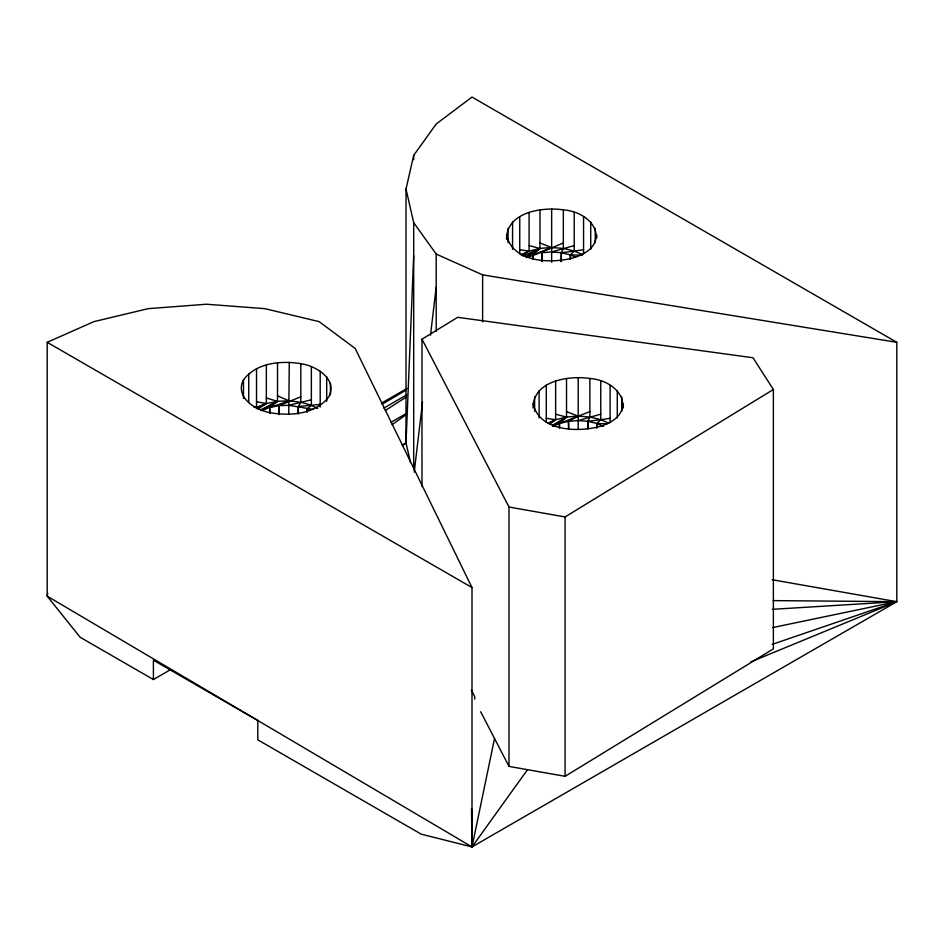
<?xml version="1.0" encoding="UTF-8"?>
<svg xmlns="http://www.w3.org/2000/svg" width="944" height="944" viewBox="0 0 944 944"><rect width="100%" height="100%" fill="white"/><g stroke="black" fill="none" stroke-linecap="round" stroke-linejoin="round"><path stroke-width="1.42" d="M406.368 431.113L406.014 442.878L410.498 462.513M413.696 255.812L406.014 442.878L402.651 445.721M307.001 411.891L307.13 408.953L311.367 405.33L320.193 404.315M570.223 259.281L570.424 254.88L574.212 251.092L583.557 249.712M596.773 427.903L596.974 423.49L600.762 419.702L610.107 418.322M298.009 413.767L298.351 406.427L300.817 402.297L300.817 363.664C280.993 360.466 256.485 362.626 243.481 379.842C234.324 397.625 256.438 410.793 271.483 412.941C291.307 416.139 315.815 413.991 328.819 396.775C337.976 378.992 315.862 365.824 300.817 363.664M560.948 261.523L561.373 252.709L563.332 248.484L563.332 209.851C542.281 206.712 506.314 212.046 506.527 239.339M587.569 428.67L587.923 421.319L589.882 417.095L589.882 378.473C568.831 375.323 532.864 380.656 533.077 407.95M288.746 414.156L289.277 362.319M414.215 472.177L422.523 402.25M430.488 335.25L436.199 287.177M47.755 593.269L47.2 596.16L80.122 637.247L153.4 679.55L169.967 669.98M153.4 679.55L153.4 660.21L257.795 720.484L257.795 739.825L421.213 834.166L472 846.933L494.526 738.491M402.203 445.084L406.014 442.878L406.014 189.036L413.696 155.371L436.199 124.006L472 97.067L896.8 342.318L896.8 601.682L472 846.933L47.2 596.16L47.2 342.318L93.857 321.644L148.196 308.653L206.5 304.228L264.804 308.653L319.143 321.644L355.18 348.454L472 587.569L472 846.933L527.519 769.679M563.332 209.851C595.77 212.494 612.137 245.605 574.212 257.582C551.98 264.001 512.71 263.01 506.527 235.021M589.882 378.473C622.32 381.105 638.687 414.227 600.762 426.192C578.53 432.612 539.26 431.62 533.077 403.631M608.774 423.254C595.853 416.505 580.796 415.289 566.518 417.095L559.426 423.49L552.948 426.358M277.512 362.732L277.512 401.365L269.677 407.454L261.5 410.581L277.512 401.365C291.165 400.268 305.608 401.578 317.668 408.54M549.797 424.092L555.638 419.702L566.518 417.095L566.518 378.473M392.138 424.706L406.51 414.381M526.245 257.559L539.968 248.484C554.246 246.679 569.303 247.894 582.224 254.632M552.795 426.181L566.518 417.095L555.638 414.18M257.924 409.023L266.35 403.525L277.512 401.365L266.35 398.002M385.305 410.475L406.404 396.952M421.98 486.538L421.98 339.167L457.698 317.326L753.005 357.752L773.372 389.506L773.372 648.87L565.078 776.31L508.993 766.398L480.661 711.741M421.98 339.167L508.993 507.034L565.078 516.946L773.372 389.506M382.202 404.233L406.239 389.966M521.466 255.494L529.088 251.092L539.968 248.484L539.968 209.851M525.938 256.591L539.968 248.484L529.088 245.57M381.423 403.194L406.935 388.468M383.83 408.079L406.817 394.804M390.722 422.475L406.038 413.637M549.29 423.372L555.638 419.702L555.638 381.069M552.488 425.201L566.518 417.095M527.696 257.169C539.98 253.381 551.39 247.894 563.332 242.962M559.426 427.915L559.426 423.49L568.477 421.319L578.2 416.21L589.882 411.584M256.284 408.587L266.35 403.525L266.35 364.891M260.497 409.908L277.512 401.365M269.677 413.354L269.677 407.454L278.964 405.66L300.817 396.775M521.076 254.632L529.088 251.092L529.088 212.459M523.011 256.001L539.968 248.484L532.876 254.88L532.876 259.293M547.626 423.254L555.638 419.702L546.293 418.322M750.751 661.909L896.8 601.682L772.251 579.746M253.924 407.135L256.532 407.277L266.35 403.525L256.532 401.766M772.18 644.374L896.8 601.682L773.301 600.608M541.927 261.559L541.927 252.709L551.65 251.965L574.212 245.57M568.477 428.694L568.477 421.319L578.2 420.587L600.762 414.18M278.964 414.499L278.964 405.66L288.746 405.306L311.367 399.808M772.782 627.559L896.8 601.682L772.393 609.328M582.094 255.187L570.424 254.88L561.373 252.709L551.65 251.965M607.193 423.762L596.974 423.49L587.923 421.319L578.2 420.587M312.936 409.342L288.746 405.306M519.743 249.712L529.088 251.092M406.014 189.036L413.696 222.701L436.199 254.066L482.62 274.869L896.8 342.318M539.968 242.962L551.65 247.599L532.876 254.88L533.077 259.281M566.518 411.584L578.2 416.21L559.426 423.49L559.627 427.903M277.512 395.843L289.277 400.94L269.677 407.454L269.937 413.342M575.604 257.169L570.424 254.88L570.424 259.293M603.452 426.358L596.974 423.49L596.974 427.915M309.573 410.203L307.13 408.953L307.13 411.903M47.2 342.318L472 587.569M471.386 690.217L474.726 696.601L474.726 699.056M568.477 421.319L568.831 428.67M541.927 252.709L542.352 261.523M278.964 405.66L279.389 414.487M471.528 808.595L472 846.933M623.323 403.631L623.323 407.95M621.789 396.893L621.789 411.289M617.282 390.604L617.282 417.956M610.107 385.211L610.107 422.464M600.762 381.069L600.762 419.702L587.923 421.319L587.923 428.694M596.773 235.021L596.773 237.9M595.239 228.283L595.239 242.667M590.732 221.993L590.732 249.346M583.557 216.601L583.557 253.853M578.2 377.576L578.2 429.426M574.212 212.459L574.212 251.092L561.373 252.709L561.373 261.559M565.078 516.946L565.078 776.31M551.65 208.966L551.65 262.29M546.293 385.211L546.293 422.464M539.118 390.604L539.118 417.956M534.611 396.893L534.611 411.289M519.743 216.601L519.743 253.853M512.568 221.993L512.568 249.346M508.993 507.034L508.993 766.398M508.061 228.283L508.061 242.667M482.62 274.869L482.62 321.833M436.199 254.066L436.199 331.32M413.696 155.371L413.696 159.689M413.696 222.701L413.696 469.18M330.435 383.323L330.435 394.84M326.695 376.868L326.695 401.342M320.193 371.204L320.193 407.076M311.367 366.697L311.367 405.33L298.351 406.427L298.351 413.802M256.532 368.656L256.532 407.277M248.732 373.753L248.732 402.545M243.481 379.842L243.481 398.545"/></g></svg>
